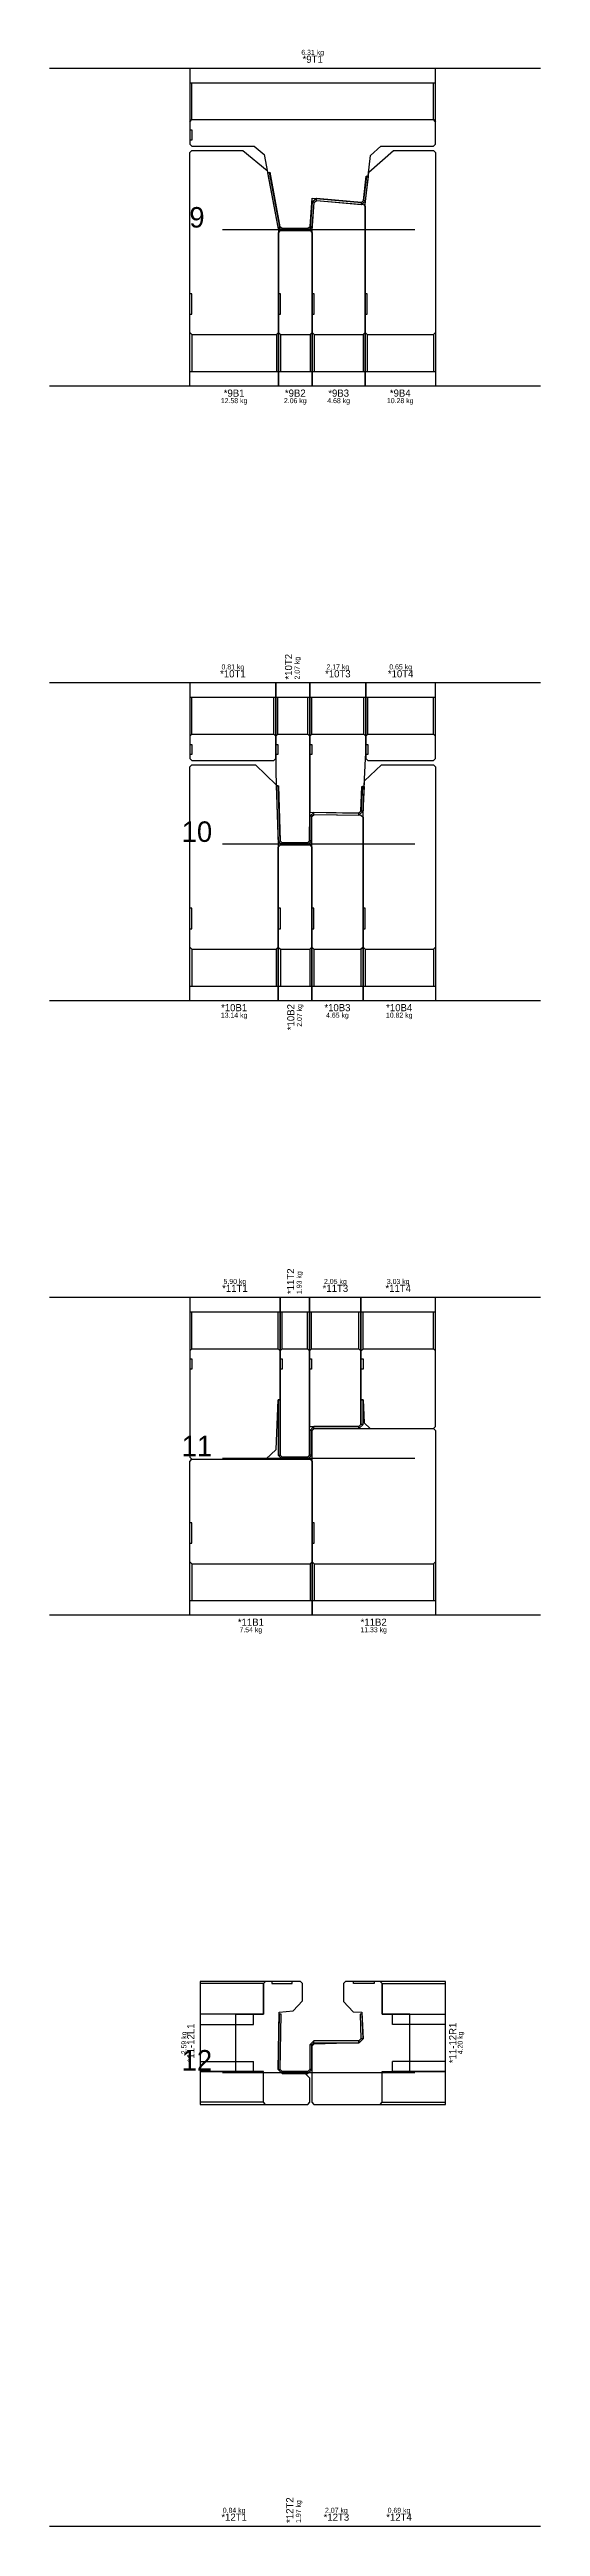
# Model space of a CAD drawing. Extents: x -20 to 662, y -5184 to -4.
# Drawn here: x 422 to 662, y -3905 to -2696 of the extents above; entities that cross this region are included whole.
import ezdxf
from ezdxf.enums import TextEntityAlignment as Align

# ---------------------------------------------------------------- set-up
doc = ezdxf.new("R2010")
doc.units = 0

msp = doc.modelspace()

# ---------------------------------------------------------------- linework, layer by layer
at = {"layer": '0-CAD-polyline', "color": 1}
for p, q in [((662.1, -2705.1), (422.1, -2705.1)), ((506.7, -2783.8), (600.7, -2783.8)), ((491.7, -2815.1), (490.7, -2815.1)), ((491.7, -2825.1), (491.7, -2815.1)), ((535, -2815.1), (534, -2815.1)), ((535, -2825.1), (535, -2815.1)), ((551.5, -2815.1), (550.5, -2815.1)), ((551.5, -2825.1), (551.5, -2815.1)), ((577.4, -2815.1), (576.4, -2815.1)), ((577.4, -2825.1), (577.4, -2815.1)), ((490.7, -2825.1), (491.7, -2825.1)), ((534, -2825.1), (535, -2825.1)), ((550.5, -2825.1), (551.5, -2825.1)), ((576.4, -2825.1), (577.4, -2825.1)), ((490.7, -2834.1), (491.7, -2835.1)), ((491.7, -2835.1), (491.7, -2853.1)), ((491.7, -2835.1), (533, -2835.1)), ((491.7, -2835.1), (491.7, -2853.1)), ((534, -2834.1), (533, -2835.1)), ((533, -2835.1), (533, -2853.1)), ((533, -2835.1), (533, -2853.1)), ((534, -2834.1), (535, -2835.1)), ((535, -2835.1), (535, -2853.1)), ((535, -2835.1), (549.5, -2835.1)), ((535, -2835.1), (535, -2853.1)), ((550.5, -2834.1), (549.5, -2835.1)), ((549.5, -2835.1), (549.5, -2853.1)), ((549.5, -2835.1), (549.5, -2853.1)), ((550.5, -2834.1), (551.5, -2835.1)), ((551.5, -2835.1), (551.5, -2853.1)), ((551.5, -2835.1), (575.4, -2835.1)), ((551.5, -2835.1), (551.5, -2853.1)), ((576.4, -2834.1), (575.4, -2835.1)), ((575.4, -2835.1), (575.4, -2853.1)), ((575.4, -2835.1), (575.4, -2853.1)), ((576.4, -2834.1), (577.4, -2835.1)), ((577.4, -2835.1), (577.4, -2853.1)), ((577.4, -2835.1), (609.7, -2835.1)), ((577.4, -2835.1), (577.4, -2853.1)), ((610.7, -2834.1), (609.7, -2835.1)), ((609.7, -2835.1), (609.7, -2853.1)), ((609.7, -2835.1), (609.7, -2853.1)), ((490.7, -2853.1), (534, -2853.1)), ((490.7, -2853.1), (534, -2853.1)), ((534, -2853.1), (550.5, -2853.1)), ((534, -2853.1), (550.5, -2853.1)), ((550.5, -2853.1), (576.4, -2853.1)), ((550.5, -2853.1), (576.4, -2853.1)), ((576.4, -2853.1), (610.7, -2853.1)), ((576.4, -2853.1), (610.7, -2853.1)), ((422.1, -2860.1), (662.1, -2860.1)), ((662.1, -3005.2), (422.1, -3005.2)), ((506.7, -3083.8), (600.7, -3083.8)), ((491.7, -3115.2), (490.7, -3115.2)), ((491.7, -3125.2), (491.7, -3115.2)), ((534.9, -3115.2), (533.9, -3115.2)), ((534.9, -3125.2), (534.9, -3115.2)), ((551.3, -3115.2), (550.3, -3115.2)), ((551.3, -3125.2), (551.3, -3115.2)), ((576.3, -3115.2), (575.3, -3115.2)), ((576.3, -3125.2), (576.3, -3115.2)), ((490.7, -3125.2), (491.7, -3125.2)), ((533.9, -3125.2), (534.9, -3125.2)), ((550.3, -3125.2), (551.3, -3125.2)), ((575.3, -3125.2), (576.3, -3125.2)), ((490.7, -3134.2), (491.7, -3135.2)), ((491.7, -3135.2), (491.7, -3153.2)), ((491.7, -3135.2), (532.9, -3135.2)), ((491.7, -3135.2), (491.7, -3153.2)), ((533.9, -3134.2), (532.9, -3135.2)), ((532.9, -3135.2), (532.9, -3153.2)), ((532.9, -3135.2), (532.9, -3153.2)), ((533.9, -3134.2), (534.9, -3135.2)), ((534.9, -3135.2), (534.9, -3153.2)), ((534.9, -3135.2), (549.3, -3135.2)), ((534.9, -3135.2), (534.9, -3153.2)), ((550.3, -3134.2), (549.3, -3135.2)), ((549.3, -3135.2), (549.3, -3153.2)), ((549.3, -3135.2), (549.3, -3153.2)), ((550.3, -3134.2), (551.3, -3135.2)), ((551.3, -3135.2), (551.3, -3153.2)), ((551.3, -3135.2), (574.3, -3135.2)), ((551.3, -3135.2), (551.3, -3153.2)), ((575.3, -3134.2), (574.3, -3135.2)), ((574.3, -3135.2), (574.3, -3153.2)), ((574.3, -3135.2), (574.3, -3153.2)), ((575.3, -3134.2), (576.3, -3135.2)), ((576.3, -3135.2), (576.3, -3153.2)), ((576.3, -3135.2), (609.7, -3135.2)), ((576.3, -3135.2), (576.3, -3153.2)), ((610.7, -3134.2), (609.7, -3135.2)), ((609.7, -3135.2), (609.7, -3153.2)), ((609.7, -3135.2), (609.7, -3153.2)), ((490.7, -3153.2), (533.9, -3153.2)), ((490.7, -3153.2), (533.9, -3153.2)), ((533.9, -3153.2), (550.3, -3153.2)), ((533.9, -3153.2), (550.3, -3153.2)), ((550.3, -3153.2), (575.3, -3153.2)), ((550.3, -3153.2), (575.3, -3153.2)), ((575.3, -3153.2), (610.7, -3153.2)), ((575.3, -3153.2), (610.7, -3153.2)), ((422.1, -3160.2), (662.1, -3160.2)), ((662.1, -3305.3), (422.1, -3305.3)), ((506.7, -3383.8), (600.7, -3383.8)), ((491.7, -3415.3), (490.7, -3415.3)), ((491.7, -3425.3), (491.7, -3415.3)), ((551.4, -3415.3), (550.4, -3415.3)), ((551.4, -3425.3), (551.4, -3415.3)), ((490.7, -3425.3), (491.7, -3425.3)), ((490.7, -3434.3), (491.7, -3435.3)), ((550.4, -3434.3), (549.4, -3435.3)), ((550.4, -3425.3), (551.4, -3425.3)), ((550.4, -3434.3), (551.4, -3435.3)), ((610.7, -3434.3), (609.7, -3435.3)), ((491.7, -3435.3), (491.7, -3453.3)), ((491.7, -3435.3), (549.4, -3435.3)), ((491.7, -3435.3), (491.7, -3453.3)), ((549.4, -3435.3), (549.4, -3453.3)), ((549.4, -3435.3), (549.4, -3453.3)), ((551.4, -3435.3), (551.4, -3453.3)), ((551.4, -3435.3), (609.7, -3435.3)), ((551.4, -3435.3), (551.4, -3453.3)), ((609.7, -3435.3), (609.7, -3453.3)), ((609.7, -3435.3), (609.7, -3453.3)), ((490.7, -3453.3), (550.4, -3453.3)), ((490.7, -3453.3), (550.4, -3453.3)), ((550.4, -3453.3), (610.7, -3453.3)), ((550.4, -3453.3), (610.7, -3453.3)), ((422.1, -3460.3), (662.1, -3460.3)), ((495.7, -3639.3), (495.7, -3699.3)), ((615.7, -3699.3), (615.7, -3639.3)), ((506.7, -3683.8), (600.7, -3683.8)), ((662.1, -3905.4), (422.1, -3905.4))]:
    msp.add_line(p, q, dxfattribs=at)
at = {"layer": '0-CAD-polyline', "color": 5}
for p, q in [((490.7, -2712.1), (610.7, -2712.1)), ((490.7, -2712.1), (610.7, -2712.1)), ((491.7, -2730.1), (491.7, -2712.1)), ((491.7, -2730.1), (491.7, -2712.1)), ((609.7, -2730.1), (609.7, -2712.1)), ((609.7, -2730.1), (609.7, -2712.1)), ((490.7, -2731.1), (491.7, -2730.1)), ((491.7, -2730.1), (609.7, -2730.1)), ((610.7, -2731.1), (609.7, -2730.1)), ((490.7, -2735.1), (491.7, -2735.1)), ((491.7, -2740.1), (490.7, -2740.1)), ((491.7, -2735.1), (491.7, -2740.1)), ((552.5, -2769.6), (552.6, -2768.6)), ((576.6, -2769.7), (575.6, -2769.6)), ((551.4, -2770.5), (550.4, -2770.4)), ((574.4, -2771.5), (574.5, -2770.5)), ((533.7, -2782.6), (534.6, -2782.4)), ((535.8, -2784.3), (535.8, -2783.3)), ((542.1, -2784.3), (542.1, -2783.3)), ((548.3, -2784.3), (548.3, -2783.3)), ((550.4, -2782.4), (549.4, -2782.4)), ((490.7, -3012.2), (532.7, -3012.2)), ((490.7, -3012.2), (532.7, -3012.2)), ((491.7, -3030.2), (491.7, -3012.2)), ((491.7, -3030.2), (491.7, -3012.2)), ((531.7, -3030.2), (531.7, -3012.2)), ((531.7, -3030.2), (531.7, -3012.2)), ((532.7, -3012.2), (549.3, -3012.2)), ((532.7, -3012.2), (549.3, -3012.2)), ((533.7, -3030.2), (533.7, -3012.2)), ((533.7, -3030.2), (533.7, -3012.2)), ((548.3, -3030.2), (548.3, -3012.2)), ((548.3, -3030.2), (548.3, -3012.2)), ((549.3, -3012.2), (576.7, -3012.2)), ((549.3, -3012.2), (576.7, -3012.2)), ((550.3, -3030.2), (550.3, -3012.2)), ((550.3, -3030.2), (550.3, -3012.2)), ((575.7, -3030.2), (575.7, -3012.2)), ((575.7, -3030.2), (575.7, -3012.2)), ((576.7, -3012.2), (610.7, -3012.2)), ((576.7, -3012.2), (610.7, -3012.2)), ((577.7, -3030.2), (577.7, -3012.2)), ((577.7, -3030.2), (577.7, -3012.2)), ((609.7, -3030.2), (609.7, -3012.2)), ((609.7, -3030.2), (609.7, -3012.2)), ((490.7, -3031.2), (491.7, -3030.2)), ((490.7, -3035.2), (491.7, -3035.2)), ((491.7, -3030.2), (531.7, -3030.2)), ((491.7, -3035.2), (491.7, -3040.1)), ((532.7, -3031.2), (531.7, -3030.2)), ((532.7, -3031.2), (533.7, -3030.2)), ((532.7, -3035.2), (533.7, -3035.2)), ((533.7, -3030.2), (548.3, -3030.2)), ((533.7, -3035.2), (533.7, -3040.2)), ((549.3, -3031.2), (548.3, -3030.2)), ((549.3, -3031.2), (550.3, -3030.2)), ((549.3, -3035.2), (550.3, -3035.2)), ((550.3, -3030.2), (575.7, -3030.2)), ((550.3, -3035.2), (550.3, -3040.2)), ((576.7, -3031.2), (575.7, -3030.2)), ((576.7, -3031.2), (577.7, -3030.2)), ((576.7, -3035.2), (577.7, -3035.2)), ((577.7, -3030.2), (609.7, -3030.2)), ((577.7, -3035.2), (577.7, -3040.1)), ((610.7, -3031.2), (609.7, -3030.2)), ((491.7, -3040.1), (490.7, -3040.1)), ((533.7, -3040.2), (532.7, -3040.2)), ((550.3, -3040.2), (549.3, -3040.2)), ((577.7, -3040.1), (576.7, -3040.1)), ((550.3, -3070.3), (549.3, -3070.3)), ((551.3, -3069.4), (551.3, -3068.4)), ((573.3, -3069.7), (573.3, -3068.7)), ((575.4, -3067.8), (574.4, -3067.8)), ((533.8, -3082.4), (534.8, -3082.3)), ((535.8, -3084.3), (535.8, -3083.3)), ((542.1, -3084.3), (542.1, -3083.3)), ((548.3, -3084.3), (548.3, -3083.3)), ((550.3, -3082.3), (549.3, -3082.3)), ((490.7, -3312.3), (534.8, -3312.3)), ((490.7, -3312.3), (534.8, -3312.3)), ((491.7, -3330.3), (491.7, -3312.3)), ((491.7, -3330.3), (491.7, -3312.3)), ((533.8, -3330.3), (533.8, -3312.3)), ((533.8, -3330.3), (533.8, -3312.3)), ((534.8, -3312.3), (549.2, -3312.3)), ((534.8, -3312.3), (549.2, -3312.3)), ((535.8, -3330.3), (535.8, -3312.3)), ((535.8, -3330.3), (535.8, -3312.3)), ((548.2, -3330.3), (548.2, -3312.3)), ((548.2, -3330.3), (548.2, -3312.3)), ((549.2, -3312.3), (574.3, -3312.3)), ((549.2, -3312.3), (574.3, -3312.3)), ((550.2, -3330.3), (550.2, -3312.3)), ((550.2, -3330.3), (550.2, -3312.3)), ((573.3, -3330.3), (573.3, -3312.3)), ((573.3, -3330.3), (573.3, -3312.3)), ((574.3, -3312.3), (610.7, -3312.3)), ((574.3, -3312.3), (610.7, -3312.3)), ((575.3, -3330.3), (575.3, -3312.3)), ((575.3, -3330.3), (575.3, -3312.3)), ((609.7, -3330.3), (609.7, -3312.3)), ((609.7, -3330.3), (609.7, -3312.3)), ((490.7, -3331.3), (491.7, -3330.3)), ((490.7, -3335.3), (491.7, -3335.3)), ((491.7, -3330.3), (533.8, -3330.3)), ((491.7, -3335.3), (491.7, -3340.3)), ((534.8, -3331.3), (533.8, -3330.3)), ((534.8, -3331.3), (535.8, -3330.3)), ((534.8, -3335.3), (535.8, -3335.3)), ((535.8, -3330.3), (548.2, -3330.3)), ((535.8, -3335.3), (535.8, -3340.3)), ((549.2, -3331.3), (548.2, -3330.3)), ((549.2, -3331.3), (550.2, -3330.3)), ((549.2, -3335.3), (550.2, -3335.3)), ((550.2, -3330.3), (573.3, -3330.3)), ((550.2, -3335.3), (550.2, -3340.3)), ((574.3, -3331.3), (573.3, -3330.3)), ((574.3, -3331.3), (575.3, -3330.3)), ((574.3, -3335.3), (575.3, -3335.3)), ((575.3, -3330.3), (609.7, -3330.3)), ((575.3, -3335.3), (575.3, -3340.3)), ((610.7, -3331.3), (609.7, -3330.3)), ((491.7, -3340.3), (490.7, -3340.3)), ((535.8, -3340.3), (534.8, -3340.3)), ((550.2, -3340.3), (549.2, -3340.3)), ((575.3, -3340.3), (574.3, -3340.3)), ((550.3, -3370.3), (549.3, -3370.3)), ((551.3, -3369.3), (551.3, -3368.3)), ((573.3, -3369.3), (573.3, -3368.3)), ((575.3, -3367.3), (574.3, -3367.3)), ((533.8, -3382.3), (534.8, -3382.3)), ((535.8, -3384.3), (535.8, -3383.3)), ((542.1, -3384.3), (542.1, -3383.3)), ((548.3, -3384.3), (548.3, -3383.3)), ((550.3, -3382.3), (549.3, -3382.3)), ((550.3, -3670.3), (549.3, -3670.3)), ((551.3, -3669.3), (551.3, -3668.3)), ((573.3, -3669.3), (573.3, -3668.3)), ((575.3, -3667.3), (574.3, -3667.3)), ((533.8, -3682.3), (534.8, -3682.3)), ((535.8, -3684.3), (535.8, -3683.3)), ((542.1, -3684.3), (542.1, -3683.3)), ((548.3, -3684.3), (548.3, -3683.3)), ((550.3, -3682.3), (549.3, -3682.3))]:
    msp.add_line(p, q, dxfattribs=at)
at = {"layer": '0-CAD-polyline', "color": 4}
for p, q in [((526.7, -3640.3), (495.7, -3640.3)), ((526.7, -3640.3), (495.7, -3640.3)), ((527.7, -3639.3), (526.7, -3640.3)), ((526.7, -3640.3), (526.7, -3655.3)), ((530.7, -3639.3), (530.7, -3640.3)), ((530.7, -3640.3), (540.7, -3640.3)), ((540.7, -3640.3), (540.7, -3639.3)), ((570.7, -3640.3), (570.7, -3639.3)), ((580.7, -3640.3), (570.7, -3640.3)), ((580.7, -3639.3), (580.7, -3640.3)), ((583.7, -3639.3), (584.7, -3640.3)), ((584.7, -3640.3), (615.7, -3640.3)), ((584.7, -3640.3), (584.7, -3655.3)), ((584.7, -3640.3), (615.7, -3640.3)), ((526.7, -3655.3), (495.7, -3655.3)), ((521.7, -3655.3), (495.7, -3655.3)), ((495.7, -3660.3), (521.7, -3660.3)), ((513.2, -3683.3), (513.2, -3655.3)), ((521.7, -3660.3), (521.7, -3655.3)), ((521.7, -3660.3), (521.7, -3655.3)), ((584.7, -3655.3), (615.7, -3655.3)), ((589.7, -3660.3), (589.7, -3655.3)), ((589.7, -3660.3), (589.7, -3655.3)), ((589.7, -3655.3), (615.7, -3655.3)), ((615.7, -3660.3), (589.7, -3660.3)), ((598.2, -3683.3), (598.2, -3655.3)), ((495.7, -3678.3), (521.7, -3678.3)), ((495.7, -3678.3), (495.7, -3678.3)), ((526.7, -3683.3), (495.7, -3683.3)), ((495.7, -3683.3), (521.7, -3683.3)), ((521.7, -3683.3), (521.7, -3678.3)), ((526.7, -3698.3), (526.7, -3683.3)), ((584.7, -3698.3), (584.7, -3683.3)), ((584.7, -3683.3), (615.7, -3683.3)), ((589.7, -3683.3), (589.7, -3678.3)), ((615.7, -3678.3), (589.7, -3678.3)), ((615.7, -3683.3), (589.7, -3683.3)), ((615.7, -3678.3), (615.7, -3678.3)), ((526.7, -3698.3), (495.7, -3698.3)), ((526.7, -3698.3), (495.7, -3698.3)), ((527.7, -3699.3), (526.7, -3698.3)), ((583.7, -3699.3), (584.7, -3698.3)), ((584.7, -3698.3), (615.7, -3698.3)), ((584.7, -3698.3), (615.7, -3698.3))]:
    msp.add_line(p, q, dxfattribs=at)
at = {"layer": '0-CAD-polyline', "color": 5}
for points in [[(490.7, -2705.1), (490.7, -2742.1), (491.7, -2743.1), (522.1, -2743.1), (527, -2747.2), (528.7, -2755.8), (528.9, -2756), (529.8, -2755.8), (534.6, -2782.4), (535.8, -2783.3), (548.3, -2783.3), (549.4, -2782.3), (550.4, -2768.4), (574.5, -2770.5), (575.6, -2769.6), (576.9, -2757.7), (577.7, -2757.7), (577.9, -2757.6), (579, -2747.6), (584, -2743.1), (609.7, -2743.1), (610.7, -2742.1), (610.7, -2705.1)], [(490.7, -2731.1), (491.7, -2730.1), (609.7, -2730.1), (610.7, -2731.1)], [(529.6, -2755.9), (528.6, -2756), (533.7, -2782.6), (535.8, -2784.3), (542.1, -2784.3), (548.3, -2784.3), (550.4, -2782.4), (551.4, -2770.5), (552.5, -2769.6), (574.4, -2771.5), (576.6, -2769.7), (578, -2757.8), (577, -2757.7), (575.6, -2769.6), (574.5, -2770.5), (552.6, -2768.6), (550.4, -2770.4), (549.4, -2782.4), (548.3, -2783.3), (542.1, -2783.3), (535.8, -2783.3), (534.6, -2782.4), (529.6, -2755.9)], [(490.7, -3005.2), (490.7, -3042.1), (491.7, -3043.1), (531.7, -3043.1), (532.7, -3042.1), (532.7, -3005.2)], [(532.7, -3005.2), (532.7, -3043.1), (532.7, -3047.6), (532.7, -3048), (532.9, -3055.2), (533.1, -3055.4), (534, -3055.4), (534.8, -3082.3), (535.8, -3083.3), (548.2, -3083.3), (549.2, -3082.3), (549.3, -3068.3), (549.3, -3005.2)], [(549.3, -3005.2), (549.3, -3068.3), (573.3, -3068.8), (574.3, -3067.8), (574.8, -3055.8), (575.7, -3055.8), (575.9, -3055.6), (576.6, -3042.1), (576.7, -3039.5), (576.7, -3005.2)], [(576.7, -3005.2), (576.7, -3042.1), (577.7, -3043.1), (609.7, -3043.1), (610.7, -3042.1), (610.7, -3005.2)], [(490.7, -3031.2), (491.7, -3030.2), (531.7, -3030.2), (532.7, -3031.2)], [(532.7, -3031.2), (533.7, -3030.2), (548.3, -3030.2), (549.3, -3031.2)], [(549.3, -3031.2), (550.3, -3030.2), (575.7, -3030.2), (576.7, -3031.2)], [(576.7, -3031.2), (577.7, -3030.2), (609.7, -3030.2), (610.7, -3031.2)], [(533.8, -3055.4), (532.8, -3055.4), (533.8, -3082.4), (535.8, -3084.3), (542.1, -3084.3), (548.3, -3084.3), (550.3, -3082.3), (550.3, -3070.3), (551.3, -3069.4), (573.3, -3069.7), (575.4, -3067.8), (576, -3055.8), (575, -3055.8), (574.4, -3067.8), (573.3, -3068.7), (551.3, -3068.4), (549.3, -3070.3), (549.3, -3082.3), (548.3, -3083.3), (542.1, -3083.3), (535.8, -3083.3), (534.8, -3082.3), (533.8, -3055.4)], [(490.7, -3305.3), (490.7, -3383.3), (491.7, -3384.3), (527.8, -3384.3), (532.8, -3379.6), (533.8, -3355.3), (534.8, -3355.3), (534.8, -3305.3)], [(534.8, -3305.3), (534.8, -3382.3), (535.8, -3383.3), (548.2, -3383.3), (549.2, -3382.3), (549.2, -3305.3)], [(549.2, -3305.3), (549.2, -3368.3), (573.3, -3368.3), (574.3, -3367.3), (574.3, -3305.3)], [(574.3, -3305.3), (574.3, -3355.3), (575.3, -3355.3), (575.8, -3366.5), (578.8, -3369.3), (609.7, -3369.3), (610.7, -3368.3), (610.7, -3305.3)], [(490.7, -3331.3), (491.7, -3330.3), (533.8, -3330.3), (534.8, -3331.3)], [(534.8, -3331.3), (535.8, -3330.3), (548.2, -3330.3), (549.2, -3331.3)], [(549.2, -3331.3), (550.2, -3330.3), (573.3, -3330.3), (574.3, -3331.3)], [(574.3, -3331.3), (575.3, -3330.3), (609.7, -3330.3), (610.7, -3331.3)], [(534.8, -3355.3), (533.8, -3355.3), (533.8, -3382.3), (535.8, -3384.3), (542.1, -3384.3), (548.3, -3384.3), (550.3, -3382.3), (550.3, -3370.3), (551.3, -3369.3), (573.3, -3369.3), (575.3, -3367.3), (575.3, -3355.3), (574.3, -3355.3), (574.3, -3367.3), (573.3, -3368.3), (551.3, -3368.3), (549.3, -3370.3), (549.3, -3382.3), (548.3, -3383.3), (542.1, -3383.3), (535.8, -3383.3), (534.8, -3382.3), (534.8, -3355.3)], [(535.3, -3655.3), (534.3, -3655.3), (533.8, -3682.3), (535.8, -3684.3), (542.1, -3684.3), (548.3, -3684.3), (550.3, -3682.3), (550.3, -3670.3), (551.3, -3669.3), (573.3, -3669.3), (575.3, -3667.3), (574.9, -3655.3), (573.9, -3655.3), (574.3, -3667.3), (573.3, -3668.3), (551.3, -3668.3), (549.3, -3670.3), (549.3, -3682.3), (548.3, -3683.3), (542.1, -3683.3), (535.8, -3683.3), (534.8, -3682.3), (535.3, -3655.3)]]:
    msp.add_lwpolyline(points, dxfattribs=at)
at = {"layer": '0-CAD-polyline', "color": 1}
for points in [[(490.7, -2860.1), (490.7, -2746.1), (491.7, -2745.1), (516.6, -2745.1), (528.4, -2754.9), (534, -2784.2), (534, -2784.5), (534, -2860.1)], [(576.4, -2860.1), (576.4, -2771.8), (576.4, -2771.6), (578.2, -2755.8), (590.2, -2745.1), (609.7, -2745.1), (610.7, -2746.1), (610.7, -2860.1)], [(550.5, -2860.1), (550.5, -2784.4), (550.5, -2784.3), (551.5, -2770.5), (552.6, -2769.6), (575.5, -2771.6), (576.4, -2772.6), (576.4, -2860.1)], [(534, -2860.1), (534, -2785.3), (535, -2784.3), (549.5, -2784.3), (550.5, -2785.3), (550.5, -2860.1)], [(490.7, -2834.1), (491.7, -2835.1), (533, -2835.1), (534, -2834.1)], [(534, -2834.1), (535, -2835.1), (549.5, -2835.1), (550.5, -2834.1)], [(550.5, -2834.1), (551.5, -2835.1), (575.4, -2835.1), (576.4, -2834.1)], [(576.4, -2834.1), (577.4, -2835.1), (609.7, -2835.1), (610.7, -2834.1)], [(490.7, -3160.2), (490.7, -3046.2), (491.7, -3045.2), (522.8, -3045.2), (532.8, -3054.9), (533.9, -3084.3), (533.9, -3160.2)], [(575.3, -3160.2), (575.3, -3069.8), (576.1, -3053), (584.3, -3045.2), (609.7, -3045.2), (610.7, -3046.2), (610.7, -3160.2)], [(550.3, -3160.2), (550.3, -3084.3), (550.3, -3070.4), (551.4, -3069.4), (574.3, -3069.7), (575.3, -3070.7), (575.3, -3160.2)], [(533.9, -3160.2), (533.9, -3085.3), (534.9, -3084.3), (549.3, -3084.3), (550.3, -3085.3), (550.3, -3160.2)], [(490.7, -3134.2), (491.7, -3135.2), (532.9, -3135.2), (533.9, -3134.2)], [(533.9, -3134.2), (534.9, -3135.2), (549.3, -3135.2), (550.3, -3134.2)], [(550.3, -3134.2), (551.3, -3135.2), (574.3, -3135.2), (575.3, -3134.2)], [(575.3, -3134.2), (576.3, -3135.2), (609.7, -3135.2), (610.7, -3134.2)], [(550.4, -3460.3), (550.4, -3370.3), (551.4, -3369.3), (609.7, -3369.3), (610.7, -3370.3), (610.7, -3460.3)], [(490.7, -3460.3), (490.7, -3385.3), (491.7, -3384.3), (549.4, -3384.3), (550.4, -3385.3), (550.4, -3460.3)], [(490.7, -3434.3), (491.7, -3435.3), (549.4, -3435.3), (550.4, -3434.3)], [(550.4, -3434.3), (551.4, -3435.3), (609.7, -3435.3), (610.7, -3434.3)]]:
    msp.add_lwpolyline(points, dxfattribs=at)
at = {"layer": '0-CAD-polyline', "color": 4}
for points in [[(495.7, -3699.3), (548.3, -3699.3), (549.3, -3698.3), (549.3, -3686.5), (547.3, -3684.5), (535.8, -3684.3), (533.8, -3682.3), (534.3, -3654.3), (541.1, -3653.7), (545.7, -3648.7), (545.7, -3640.3), (544.7, -3639.3), (495.7, -3639.3)], [(527.7, -3699.3), (526.7, -3698.3), (526.7, -3683.3), (513.2, -3683.3), (513.2, -3655.3), (526.7, -3655.3), (526.7, -3640.3), (527.7, -3639.3)], [(615.7, -3639.3), (566.7, -3639.3), (565.7, -3640.3), (565.7, -3649.1), (570.5, -3654.1), (574.8, -3654.3), (575.3, -3667.3), (573.4, -3669.3), (551.3, -3669.9), (550.3, -3670.9), (550.3, -3698.3), (551.3, -3699.3), (615.7, -3699.3)], [(583.7, -3699.3), (584.7, -3698.3), (584.7, -3683.3), (598.2, -3683.3), (598.2, -3655.3), (584.7, -3655.3), (584.7, -3640.3), (583.7, -3639.3)]]:
    msp.add_lwpolyline(points, dxfattribs=at)
for centre in [(526.7, -3655.3), (584.7, -3655.3), (526.7, -3683.3), (584.7, -3683.3)]:
    msp.add_arc(centre, 0, 0, 0, dxfattribs=at)

# ---------------------------------------------------------------- texts
at = {"layer": '0-CAD-polyline', "color": 5}
for s, height, p in [('6.31 kg', 2.45, (550.7, -2699.2)), ('*9T1', 3.5, (550.7, -2703.4)), ('*10T1', 3.5, (511.7, -3003.5)), ('0.81 kg', 2.45, (511.7, -2999.3)), ('*10T3', 3.5, (563, -3003.5)), ('2.17 kg', 2.45, (563, -2999.3)), ('*10T4', 3.5, (593.7, -3003.5)), ('0.65 kg', 2.45, (593.7, -2999.3)), ('*11T1', 3.5, (512.7, -3303.6)), ('5.90 kg', 2.45, (512.7, -3299.4)), ('*11T3', 3.5, (561.8, -3303.6)), ('2.05 kg', 2.45, (561.8, -3299.4)), ('*11T4', 3.5, (592.5, -3303.6)), ('3.03 kg', 2.45, (592.5, -3299.4)), ('*12T1', 3.5, (512.3, -3903.7)), ('0.84 kg', 2.45, (512.3, -3899.5)), ('*12T3', 3.5, (562.3, -3903.7)), ('2.07 kg', 2.45, (562.3, -3899.5)), ('*12T4', 3.5, (592.9, -3903.7)), ('0.69 kg', 2.45, (592.9, -3899.5))]:
    msp.add_text(s, height=height, dxfattribs=at).set_placement(p, align=Align.BOTTOM_CENTER)
at = {"layer": '0-CAD-polyline'}
for s, p in [(' 9', (486.7, -2782.8)), ('10', (486.7, -3082.8)), ('11', (486.7, -3382.8)), ('12', (486.7, -3682.8))]:
    msp.add_text(s, height=10, dxfattribs=at).set_placement(p)
at = {"layer": '0-CAD-polyline', "color": 1}
for s, height, p in [('12.58 kg', 2.45, (512.3, -2866.1)), ('*9B1', 3.5, (512.3, -2861.9)), ('2.06 kg', 2.45, (542.2, -2866.1)), ('*9B2', 3.5, (542.2, -2861.9)), ('4.68 kg', 2.45, (563.4, -2866.1)), ('*9B3', 3.5, (563.4, -2861.9)), ('10.28 kg', 2.45, (593.5, -2866.1)), ('*9B4', 3.5, (593.5, -2861.9)), ('*10B1', 3.5, (512.3, -3162)), ('13.14 kg', 2.45, (512.3, -3166.2)), ('*10B3', 3.5, (562.8, -3162)), ('4.65 kg', 2.45, (562.8, -3166.2)), ('*10B4', 3.5, (593, -3162)), ('10.82 kg', 2.45, (593, -3166.2)), ('*11B1', 3.5, (520.5, -3462.1)), ('7.54 kg', 2.45, (520.5, -3466.3)), ('*11B2', 3.5, (580.5, -3462.1)), ('11.33 kg', 2.45, (580.5, -3466.3))]:
    msp.add_text(s, height=height, dxfattribs=at).set_placement(p, align=Align.TOP_CENTER)
at = {"layer": '0-CAD-polyline', "color": 5}
for s, height, p in [('*10T2', 3.5, (538.9, -3003.5)), ('2.07 kg', 2.45, (543.1, -3003.5)), ('*11T2', 3.5, (539.9, -3303.6)), ('1.93 kg', 2.45, (544.1, -3303.6)), ('*12T2', 3.5, (539.5, -3903.7)), ('1.97 kg', 2.45, (543.7, -3903.7))]:
    msp.add_text(s, height=height, rotation=90, dxfattribs=at).set_placement(p, align=Align.MIDDLE_LEFT)
at = {"layer": '0-CAD-polyline', "color": 1}
for s, height, p in [('*10B2', 3.5, (540, -3162)), ('2.07 kg', 2.45, (544.2, -3162))]:
    msp.add_text(s, height=height, rotation=90, dxfattribs=at).set_placement(p, align=Align.MIDDLE_RIGHT)
at = {"layer": '0-CAD-polyline', "color": 4}
for s, height, p in [('2.59 kg', 2.45, (489.7, -3669.3)), ('*11-12L1', 3.5, (493.9, -3669.3))]:
    msp.add_text(s, height=height, rotation=90, dxfattribs=at).set_placement(p, align=Align.BOTTOM_CENTER)
for s, height, p in [('*11-12R1', 3.5, (617.4, -3669.3)), ('4.20 kg', 2.45, (621.6, -3669.3))]:
    msp.add_text(s, height=height, rotation=90, dxfattribs=at).set_placement(p, align=Align.TOP_CENTER)

doc.saveas('drawing.dxf')
